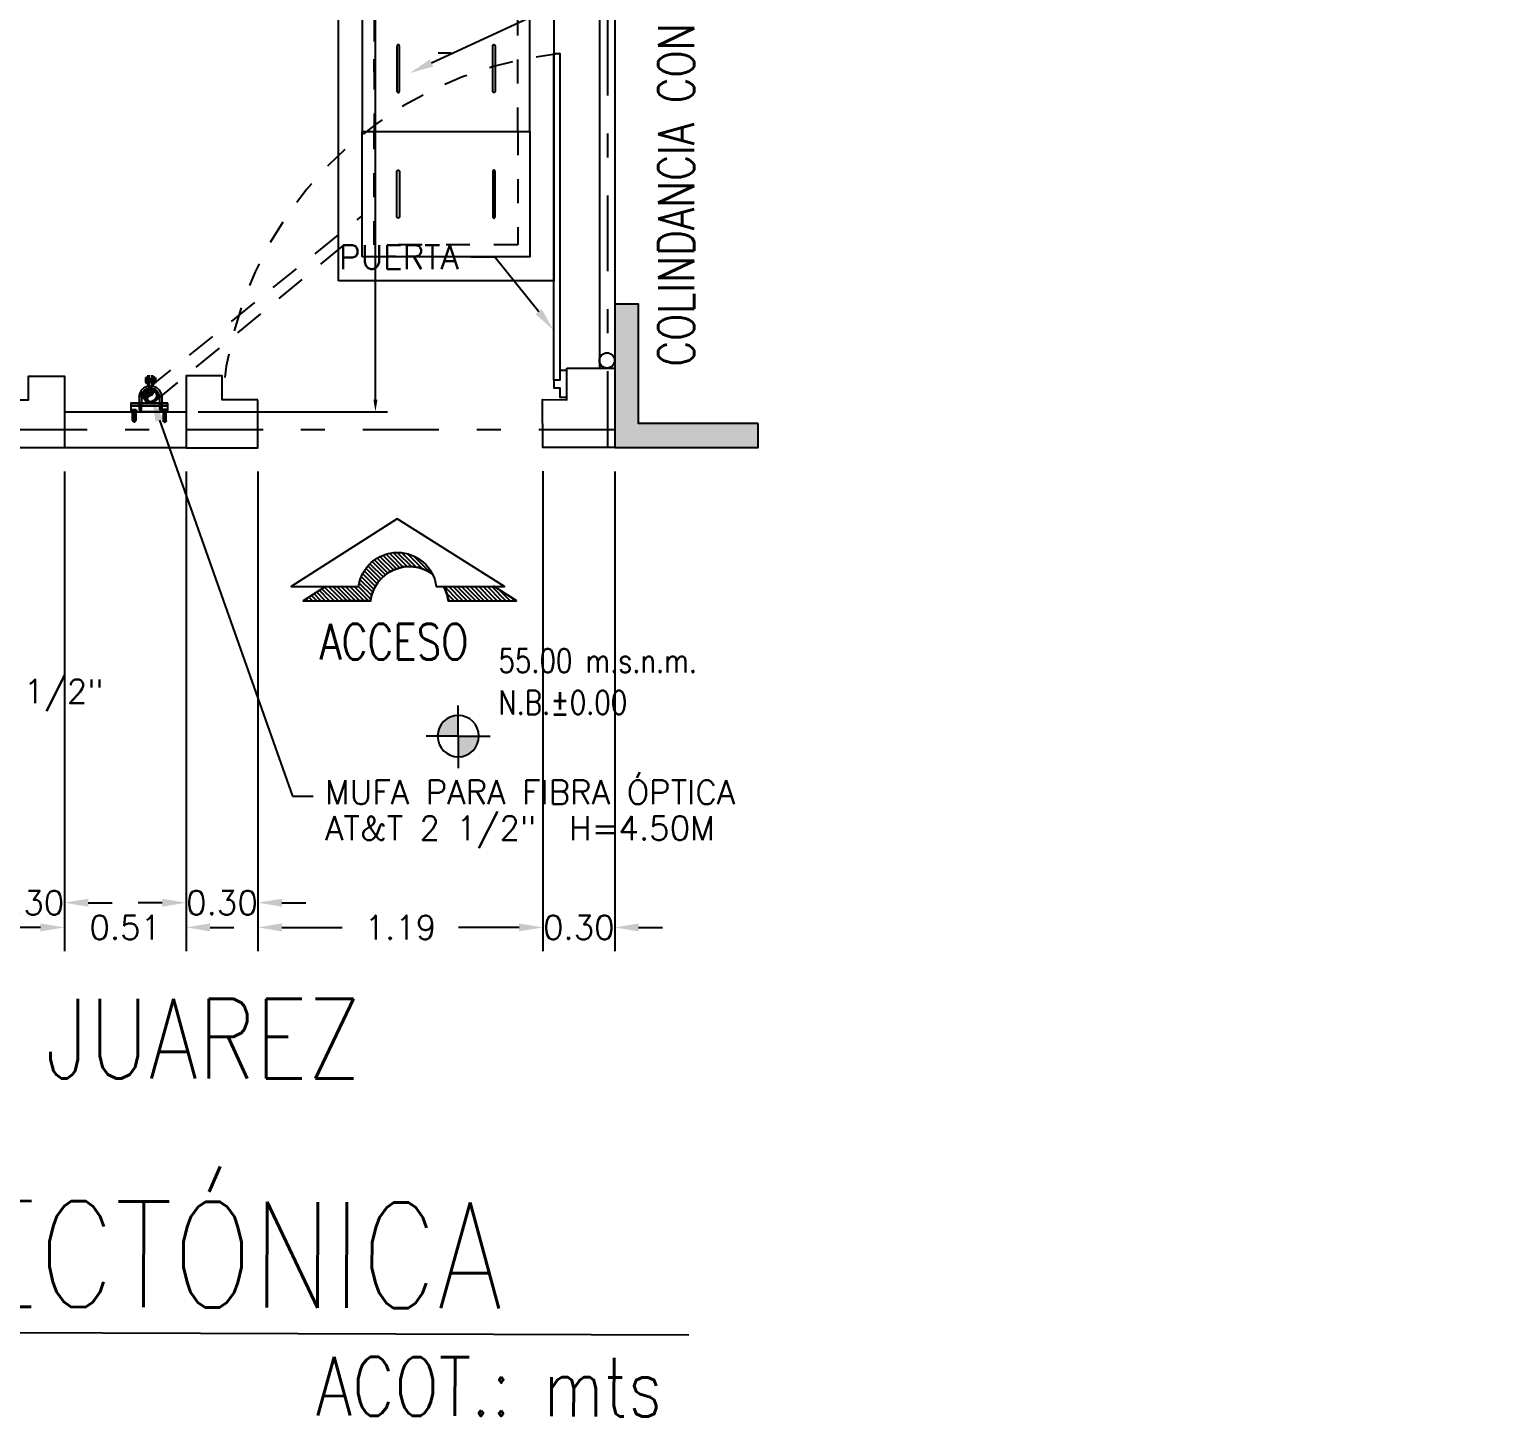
# Model space of a CAD drawing. Header units: millimetres. Extents: x 0 to 177, y -34 to 320.
# Drawn here: x 49.4 to 55.54, y -30.85 to -25.05 of the extents above; entities that cross this region are included whole.
import ezdxf
from ezdxf import colors
from ezdxf.entities.mleader import LeaderData, LeaderLine
from ezdxf.enums import TextEntityAlignment as Align
from ezdxf.math import Vec2, Vec3

# ---------------------------------------------------------------- set-up
doc = ezdxf.new("R2010")
doc.units = ezdxf.units.MM
doc.header["$LTSCALE"] = 0.1
doc.header["$PDMODE"] = 2
for name, pattern in [('DASHDOT', [25.4, 12.7, -6.35, 0, -6.35]), ('DASHED2', [0.375, 0.25, -0.125]), ('HIDDEN2', [4.7625, 3.175, -1.5875]), ('OCULTA1', [0.15, 0.1, -0.05])]:
    doc.linetypes.add(name, pattern=pattern)
doc.layers.get('Defpoints').update_dxf_attribs({"color": 6})
for name, color, linetype in [('5', 5, 'Continuous'), ('8', 8, 'Continuous'), ('9', 96, 'Continuous')]:
    doc.layers.add(name, color=color, linetype=linetype)
doc.styles.add('INGTEXT', font='romans.shx', dxfattribs={"width": 0.75})
doc.styles.add('Romans', font='romans.shx', dxfattribs={"width": 0.8})
doc.styles.add('TEXTOS', font='romans.shx')
doc.dimstyles.new('Cota m', dxfattribs={"dimtxt": 0.2, "dimasz": 0.2, "dimexe": 0.1, "dimexo": 0.1, "dimgap": 0.1, "dimtad": 0, "dimzin": 0, "dimdsep": 46, "dimtxsty": 'TEXTOS', "dimcen": 0.2, "dimclrd": 256, "dimclre": 256, "dimclrt": 256, "dimazin": 0, "dimtfac": 1, "dimtix": 1, "dimtofl": 0, "dimtmove": 0, "dimatfit": 3, "dimfxl": 1, "dimtolj": 1, "dimtzin": 0, "dimlwd": -1, "dimlwe": -1, "dimarcsym": 0})

# ---------------------------------------------------------------- blocks, each defined once
blk = doc.blocks.new('REGISTOS')
for points in [[(-0.625, 0.45), (0.625, 0.45), (0.625, -0.45), (-0.625, -0.45)], [(-0.525, 0.35), (0, 0.35), (0, -0.35), (-0.525, -0.35)], [(0.525, 0.35), (0, 0.35), (0, -0.35), (0.525, -0.35)]]:
    blk.add_lwpolyline(points, close=True)
at = {"linetype": 'OCULTA1', "ltscale": 10}
for points in [[(-0.475, 0.3), (0, 0.3), (0, -0.3), (-0.475, -0.3)], [(0.475, 0.3), (0, 0.3), (0, -0.3), (0.475, -0.3)]]:
    blk.add_lwpolyline(points, close=True, dxfattribs=at)
for points in [[(-0.3575, 0.205), (-0.1675, 0.205, -0.414214), (-0.1625, 0.2), (-0.1625, 0.2, -0.414214), (-0.1675, 0.195), (-0.3575, 0.195, -0.414214), (-0.3625, 0.2), (-0.3625, 0.2, -0.414214)], [(0.3575, 0.205), (0.1675, 0.205, 0.414214), (0.1625, 0.2), (0.1625, 0.2, 0.414214), (0.1675, 0.195), (0.3575, 0.195, 0.414214), (0.3625, 0.2), (0.3625, 0.2, 0.414214)], [(-0.3575, -0.205), (-0.1675, -0.205, 0.414214), (-0.1625, -0.2), (-0.1625, -0.2, 0.414214), (-0.1675, -0.195), (-0.3575, -0.195, 0.414214), (-0.3625, -0.2), (-0.3625, -0.2, 0.414214)], [(0.3575, -0.205), (0.1675, -0.205, -0.414214), (0.1625, -0.2), (0.1625, -0.2, -0.414214), (0.1675, -0.195), (0.3575, -0.195, -0.414214), (0.3625, -0.2), (0.3625, -0.2, -0.414214)]]:
    blk.add_lwpolyline(points, format="xyb", close=True)
blk = doc.blocks.new('acceso')
at = {"linetype": 'ByBlock'}
h = blk.add_hatch(dxfattribs=at)
h.set_pattern_fill('ANSI31', color=256, scale=0.008, angle=90, style=0)
h.set_pattern_definition([(135, (-0.93561, -3.306134), (-0.01796051, -0.01796051), [])])
h.paths.add_polyline_path([(0.293, -0.46, 0.739781), (-0.323, -0.567), (-0.601, -0.567), (-0.786, -0.685), (-0.467, -0.684), (-0.222, -0.684, -0.56735)])
h.paths.add_polyline_path([(0.811, -0.567), (0.388, -0.567, -0.093252), (0.427, -0.681, -0.002594), (0.427, -0.685), (0.998, -0.685)])
for p, q in [((-0.6, -0.566), (-0.786, -0.685)), ((-0.786, -0.685), (-0.467, -0.684)), ((-0.467, -0.684), (-0.222, -0.684))]:
    blk.add_line(p, q)
blk.add_line((0.991, -0.68), (0.804, -0.562), dxfattribs=at)
blk.add_lwpolyline([(0.326, -0.567), (0.897, -0.567), (0, 0), (-0.887, -0.567), (-0.323, -0.567, -0.881624)], format="xyb", close=True)
for points in [[(-0.601, -0.567), (-0.786, -0.685), (-0.222, -0.685, -0.568493), (0.293, -0.46, -0.568493)], [(0.388, -0.567, -0.09587), (0.427, -0.685), (0.998, -0.685), (0.811, -0.567)]]:
    blk.add_lwpolyline(points, format="xyb")
for start, end in [(54.3287, 172.6023), (7.7942, 29.8057)]:
    blk.add_arc((0.102, -0.726), 0.327, start, end)
blk = doc.blocks.new('*D135')
at = {"layer": '8', "ltscale": 0.1, "transparency": 16777216}
for p, q in [((49.25, -26.8977), (49.25, -28.7996)), ((49.55, -26.8964), (49.55, -28.7996)), ((49.15, -28.6996), (49.05, -28.6996)), ((49.65, -28.6996), (49.75, -28.6996))]:
    blk.add_line(p, q, dxfattribs=at)
for points in [[(49.15, -28.6829), (49.15, -28.7163), (49.25, -28.6996)], [(49.65, -28.6829), (49.65, -28.7163), (49.55, -28.6996)]]:
    blk.add_solid(points, dxfattribs=at)
at = {"layer": 'Defpoints', "color": 0, "ltscale": 0.1, "transparency": 16777216}
for p in [(49.25, -26.7977), (49.55, -26.7964), (49.55, -28.6996)]:
    blk.add_point(p, dxfattribs=at)
at = {"layer": '8', "ltscale": 0.1, "transparency": 16777216, "insert": (49.4, -28.6996), "char_height": 0.1, "attachment_point": 5, "style": 'TEXTOS'}
blk.add_mtext('\\A1;0.30', dxfattribs=at)
blk = doc.blocks.new('*D136')
at = {"layer": '8', "ltscale": 0.1, "transparency": 16777216}
for p, q in [((49.55, -26.8977), (49.55, -28.9028)), ((50.0588, -26.8972), (50.0588, -28.9028)), ((49.45, -28.8028), (49.35, -28.8028)), ((50.1588, -28.8028), (50.2588, -28.8028))]:
    blk.add_line(p, q, dxfattribs=at)
for points in [[(49.45, -28.7862), (49.45, -28.8195), (49.55, -28.8028)], [(50.1588, -28.7862), (50.1588, -28.8195), (50.0588, -28.8028)]]:
    blk.add_solid(points, dxfattribs=at)
at = {"layer": 'Defpoints', "color": 0, "ltscale": 0.1, "transparency": 16777216}
for p in [(49.55, -26.7977), (50.0588, -26.7972), (50.0588, -28.8028)]:
    blk.add_point(p, dxfattribs=at)
at = {"layer": '8', "ltscale": 0.1, "transparency": 16777216, "insert": (49.8044, -28.8028), "char_height": 0.1, "attachment_point": 5, "style": 'TEXTOS'}
blk.add_mtext('\\A1;0.51', dxfattribs=at)
blk = doc.blocks.new('*D137')
at = {"layer": '8', "ltscale": 0.1, "transparency": 16777216}
for p, q in [((50.0588, -26.8968), (50.0588, -28.7996)), ((50.3588, -26.8972), (50.3588, -28.7996)), ((49.9588, -28.6996), (49.8588, -28.6996)), ((50.4588, -28.6996), (50.5588, -28.6996))]:
    blk.add_line(p, q, dxfattribs=at)
for points in [[(49.9588, -28.6829), (49.9588, -28.7163), (50.0588, -28.6996)], [(50.4588, -28.6829), (50.4588, -28.7163), (50.3588, -28.6996)]]:
    blk.add_solid(points, dxfattribs=at)
at = {"layer": 'Defpoints', "color": 0, "ltscale": 0.1, "transparency": 16777216}
for p in [(50.0588, -26.7968), (50.3588, -26.7972), (50.3588, -28.6996)]:
    blk.add_point(p, dxfattribs=at)
at = {"layer": '8', "ltscale": 0.1, "transparency": 16777216, "insert": (50.2088, -28.6996), "char_height": 0.1, "attachment_point": 5, "style": 'TEXTOS'}
blk.add_mtext('\\A1;0.30', dxfattribs=at)
blk = doc.blocks.new('*D138')
at = {"layer": '8', "ltscale": 0.1, "transparency": 16777216}
for p, q in [((50.3588, -26.8972), (50.3588, -28.9028)), ((51.5502, -26.8959), (51.5502, -28.9028)), ((50.4588, -28.8028), (50.7116, -28.8028)), ((51.4502, -28.8028), (51.1974, -28.8028))]:
    blk.add_line(p, q, dxfattribs=at)
for points in [[(50.4588, -28.7862), (50.4588, -28.8195), (50.3588, -28.8028)], [(51.4502, -28.7862), (51.4502, -28.8195), (51.5502, -28.8028)]]:
    blk.add_solid(points, dxfattribs=at)
at = {"layer": 'Defpoints', "color": 0, "ltscale": 0.1, "transparency": 16777216}
for p in [(50.3588, -26.7972), (51.5502, -26.7959), (51.5502, -28.8028)]:
    blk.add_point(p, dxfattribs=at)
at = {"layer": '8', "ltscale": 0.1, "transparency": 16777216, "insert": (50.9545, -28.8028), "char_height": 0.1, "attachment_point": 5, "style": 'TEXTOS'}
blk.add_mtext('\\A1;1.19', dxfattribs=at)
blk = doc.blocks.new('*D139')
at = {"layer": '8', "ltscale": 0.1, "transparency": 16777216}
for p, q in [((51.5502, -26.8959), (51.5502, -28.9028)), ((51.8501, -26.8964), (51.8501, -28.9028)), ((51.4502, -28.8028), (51.3502, -28.8028)), ((51.9501, -28.8028), (52.0501, -28.8028))]:
    blk.add_line(p, q, dxfattribs=at)
for points in [[(51.4502, -28.7862), (51.4502, -28.8195), (51.5502, -28.8028)], [(51.9501, -28.7862), (51.9501, -28.8195), (51.8501, -28.8028)]]:
    blk.add_solid(points, dxfattribs=at)
at = {"layer": 'Defpoints', "color": 0, "ltscale": 0.1, "transparency": 16777216}
for p in [(51.5502, -26.7959), (51.8501, -26.7964), (51.8501, -28.8028)]:
    blk.add_point(p, dxfattribs=at)
at = {"layer": '8', "ltscale": 0.1, "transparency": 16777216, "insert": (51.7002, -28.8028), "char_height": 0.1, "attachment_point": 5, "style": 'TEXTOS'}
blk.add_mtext('\\A1;0.30', dxfattribs=at)
blk = doc.blocks.new('NIVEL')
at = {"ltscale": 0.1}
h = blk.add_hatch(color=256, dxfattribs=at)
h.paths.add_polyline_path([(0, 104.8), (0, 0), (104.8, 0, 0.414214)])
h.paths.add_polyline_path([(0, -104.8), (0, 0), (-104.8, 0, 0.414214)])
at = {"linetype": 'Continuous', "ltscale": 0.1}
for q in [(0, 162.2), (-162.2, 0), (0, -154.8), (162.2, 0)]:
    blk.add_line((0, 0), q, dxfattribs=at)
blk.add_circle((0, 0), 104.8, dxfattribs=at)
blk = doc.blocks.new('*U30')
blk.add_lwpolyline([(-3.35, -0.3), (3.35, -0.3)])
at = {"style": 'Romans', "width": 0.8}
for tag, p in [('TITULO-01', (0, 0.6)), ('TITULO-02', (0, 0))]:
    blk.add_attdef(tag, text='', height=0.4, dxfattribs=at).set_placement(p, align=Align.MIDDLE_CENTER)
blk.add_attdef('ESC', text='', height=0.2, dxfattribs=at).set_placement((-1.5, -0.5), align=Align.MIDDLE_LEFT)
blk.add_attdef('ACOT', text='', height=0.2, dxfattribs=at).set_placement((1.5, -0.5), align=Align.MIDDLE_RIGHT)
blk = doc.blocks.new('*D161')
at = {"layer": '8', "ltscale": 0.1, "transparency": 16777216}
for p, q in [((50.8994, -19.2972), (50.9001, -19.2972)), ((50.8501, -19.3472), (50.8501, -22.7315)), ((50.8501, -26.5968), (50.8501, -23.2125)), ((50.1088, -26.6468), (50.9001, -26.6468))]:
    blk.add_line(p, q, dxfattribs=at)
for points in [[(50.8418, -19.3472), (50.8584, -19.3472), (50.8501, -19.2972)], [(50.8418, -26.5968), (50.8584, -26.5968), (50.8501, -26.6468)]]:
    blk.add_solid(points, dxfattribs=at)
at = {"layer": 'Defpoints', "color": 0, "ltscale": 0.1, "transparency": 16777216}
for p in [(50.8494, -19.2972), (50.8501, -19.2972), (50.0588, -26.6468)]:
    blk.add_point(p, dxfattribs=at)
at = {"layer": '8', "ltscale": 0.1, "transparency": 16777216, "insert": (50.8501, -22.972), "char_height": 0.125, "attachment_point": 5, "rotation": 90, "style": 'TEXTOS'}
blk.add_mtext('\\A1;7.35', dxfattribs=at)
blk = doc.blocks.new('A$C340204DE')
at = {"lineweight": -3}
for points in [[(0.0602, 0.1473), (0.0634, 0.1141), (0.0602, 0.1141)], [(0.0602, 0.1473), (0.0634, 0.1473), (0.0634, 0.1141)], [(0.0459, 0.0792), (0.0459, 0.076), (0.0428, 0.076)], [(0.0428, 0.076), (0.0459, 0.0745), (0.0428, 0.0745)], [(0.0428, 0.076), (0.0459, 0.076), (0.0459, 0.0745)], [(0.0428, 0.0745), (0.0459, 0.0697), (0.0428, 0.0697)], [(0.0428, 0.0745), (0.0459, 0.0745), (0.0459, 0.0697)], [(0.0428, 0.0697), (0.0459, 0.065), (0.0428, 0.065)], [(0.0428, 0.0697), (0.0459, 0.0697), (0.0459, 0.065)], [(0.0428, 0.065), (0.0459, 0.0602), (0.0428, 0.0602)], [(0.0428, 0.065), (0.0459, 0.065), (0.0459, 0.0602)], [(0.0475, 0.084), (0.0491, 0.0824), (0.0459, 0.0824)], [(0.0459, 0.0824), (0.0475, 0.0792), (0.0459, 0.0792)], [(0.0459, 0.0824), (0.0491, 0.0824), (0.0475, 0.0792)], [(0.0459, 0.0792), (0.0475, 0.0792), (0.0459, 0.076)], [(0.0491, 0.0855), (0.0507, 0.084), (0.0475, 0.084)], [(0.0475, 0.084), (0.0507, 0.084), (0.0491, 0.0824)], [(0.0507, 0.0871), (0.0523, 0.0855), (0.0491, 0.0855)], [(0.0491, 0.0855), (0.0523, 0.0855), (0.0507, 0.084)], [(0.0523, 0.0903), (0.0539, 0.0871), (0.0507, 0.0871)], [(0.0507, 0.0871), (0.0539, 0.0871), (0.0523, 0.0855)], [(0.0523, 0.0903), (0.0586, 0.0903), (0.0539, 0.0871)], [(0.057, 0.0935), (0.0586, 0.0903), (0.0539, 0.0903)], [(0.0586, 0.095), (0.0665, 0.0935), (0.057, 0.0935)], [(0.057, 0.0935), (0.0634, 0.0935), (0.0586, 0.0903)], [(0.0586, 0.095), (0.0681, 0.095), (0.0665, 0.0935)], [(0.0665, 0.0966), (0.0824, 0.095), (0.0634, 0.095)], [(0.0681, 0.0982), (0.0792, 0.0966), (0.0665, 0.0966)], [(0.0665, 0.0966), (0.0792, 0.0966), (0.0824, 0.095)], [(0.0681, 0.0982), (0.076, 0.0982), (0.0792, 0.0966)], [(0.0792, 0.095), (0.0903, 0.0919), (0.0824, 0.0919)], [(0.0792, 0.095), (0.0871, 0.095), (0.0903, 0.0919)], [(0.084, 0.0919), (0.0919, 0.0903), (0.0871, 0.0903)], [(0.084, 0.0919), (0.0903, 0.0919), (0.0919, 0.0903)], [(0.0871, 0.0903), (0.095, 0.0887), (0.0903, 0.0887)], [(0.0871, 0.0903), (0.0919, 0.0903), (0.095, 0.0887)], [(0.0903, 0.0887), (0.095, 0.0855), (0.0919, 0.0855)], [(0.0903, 0.0887), (0.095, 0.0887), (0.095, 0.0855)], [(0.0919, 0.0855), (0.0982, 0.084), (0.0935, 0.084)], [(0.0919, 0.0855), (0.095, 0.0855), (0.0982, 0.084)], [(0.0935, 0.084), (0.0998, 0.0824), (0.095, 0.0824)], [(0.0935, 0.084), (0.0982, 0.084), (0.0998, 0.0824)], [(0.095, 0.0824), (0.0998, 0.0776), (0.0966, 0.0776)], [(0.095, 0.0824), (0.0998, 0.0824), (0.0998, 0.0776)], [(0.0982, 0.0776), (0.103, 0.0729), (0.0998, 0.0729)], [(0.0982, 0.0776), (0.0998, 0.0776), (0.103, 0.0729)], [(0.0998, 0.0618), (0.0998, 0.057), (0.0982, 0.057)], [(0.0998, 0.0729), (0.103, 0.0665), (0.0998, 0.0665)], [(0.0998, 0.0729), (0.103, 0.0729), (0.103, 0.0665)], [(0.0998, 0.0665), (0.103, 0.0618), (0.0998, 0.0618)], [(0.0998, 0.0665), (0.103, 0.0665), (0.103, 0.0618)], [(0.0998, 0.0618), (0.103, 0.0618), (0.0998, 0.057)], [(0, 0.0016), (0.0253, 0), (0, 0)], [(0, 0.0016), (0.0253, 0.0016), (0.0253, 0)], [(0.0428, 0.0602), (0.0459, 0.0586), (0.0428, 0.0586)], [(0.0428, 0.0602), (0.0459, 0.0602), (0.0459, 0.0586)], [(0.0428, 0.0586), (0.0475, 0.0554), (0.0459, 0.0554)], [(0.0428, 0.0586), (0.0459, 0.0586), (0.0475, 0.0554)], [(0.0459, 0.0554), (0.0491, 0.0539), (0.0459, 0.0539)], [(0.0459, 0.0554), (0.0475, 0.0554), (0.0491, 0.0539)], [(0.0459, 0.0539), (0.0507, 0.0507), (0.0475, 0.0507)], [(0.0459, 0.0539), (0.0491, 0.0539), (0.0507, 0.0507)], [(0.0475, 0.0507), (0.0523, 0.0491), (0.0491, 0.0491)], [(0.0475, 0.0507), (0.0507, 0.0507), (0.0523, 0.0491)], [(0.0491, 0.0491), (0.0539, 0.0459), (0.0507, 0.0459)], [(0.0491, 0.0491), (0.0523, 0.0491), (0.0539, 0.0459)], [(0.0507, 0.0459), (0.0586, 0.0444), (0.0523, 0.0444)], [(0.0507, 0.0459), (0.0539, 0.0459), (0.0586, 0.0444)], [(0.0539, 0.0444), (0.0634, 0.0412), (0.057, 0.0412)], [(0.0539, 0.0444), (0.0586, 0.0444), (0.0634, 0.0412)], [(0.0586, 0.0412), (0.0855, 0.0396), (0.0602, 0.0396)], [(0.0586, 0.0412), (0.0855, 0.0412), (0.0855, 0.0396)], [(0.0602, 0.0396), (0.0824, 0.038), (0.0634, 0.038)], [(0.0602, 0.0396), (0.0855, 0.0396), (0.0824, 0.038)], [(0.0824, 0.0428), (0.0871, 0.0412), (0.0792, 0.0412)], [(0.0824, 0.0428), (0.0903, 0.0428), (0.0871, 0.0412)], [(0.0871, 0.0459), (0.0903, 0.0428), (0.084, 0.0428)], [(0.0871, 0.0459), (0.0919, 0.0459), (0.0903, 0.0428)], [(0.0919, 0.0491), (0.095, 0.0459), (0.0903, 0.0459)], [(0.0935, 0.0507), (0.095, 0.0491), (0.0919, 0.0491)], [(0.0919, 0.0491), (0.095, 0.0491), (0.095, 0.0459)], [(0.095, 0.0539), (0.0982, 0.0507), (0.0935, 0.0507)], [(0.0935, 0.0507), (0.0982, 0.0507), (0.095, 0.0491)], [(0.0966, 0.057), (0.0998, 0.0539), (0.095, 0.0539)], [(0.095, 0.0539), (0.0998, 0.0539), (0.0982, 0.0507)], [(0.0966, 0.057), (0.0998, 0.057), (0.0998, 0.0539)], [(0.1267, 0.0016), (0.1537, 0), (0.1267, 0)], [(0.1267, 0.0016), (0.1537, 0.0016), (0.1537, 0)]]:
    blk.add_hatch(color=256, dxfattribs=at).paths.add_polyline_path(points)
for points in [[(0.0523, 0.1426), (0.0507, 0.1394), (0.0523, 0.1362)], [(0.0507, 0.1394), (0.0507, 0.122)], [(0.0602, 0.1251), (0.0523, 0.1251), (0.0507, 0.122), (0.0523, 0.1188)], [(0.0523, 0.1426), (0.0602, 0.1426)], [(0.0523, 0.1362), (0.0602, 0.1362)], [(0.0523, 0.1362), (0.0523, 0.1251)], [(0.0634, 0.1141), (0.0634, 0.1473), (0.0602, 0.1473), (0.0602, 0.1141), (0.0634, 0.1141)], [(0.0602, 0.1426), (0.0602, 0.1188)], [(0.0634, 0.1077), (0.0634, 0.1521)], [(0.0665, 0.0982), (0.0665, 0.1521)], [(0.0665, 0.1362), (0.0776, 0.1362)], [(0.0665, 0.1315), (0.0713, 0.1362)], [(0.0665, 0.1299), (0.0745, 0.1362)], [(0.0665, 0.1267), (0.0776, 0.1362)], [(0.0665, 0.1236), (0.0776, 0.1347)], [(0.0665, 0.1236), (0.0665, 0.1251)], [(0.0665, 0.1236), (0.0776, 0.1236)], [(0.0713, 0.1331), (0.0713, 0.1347)], [(0.0713, 0.1236), (0.0776, 0.1315)], [(0.0729, 0.1236), (0.0776, 0.1283)], [(0.1093, 0.0618), (0.1077, 0.0729), (0.103, 0.0824), (0.0966, 0.0903), (0.0871, 0.0966), (0.0776, 0.0982), (0.0776, 0.1521)], [(0.0824, 0.1077), (0.0824, 0.1521)], [(0.0824, 0.1141), (0.0824, 0.1473), (0.0824, 0.1473), (0.0824, 0.1141), (0.0824, 0.1141)], [(0.084, 0.1188), (0.084, 0.1426), (0.0919, 0.1426)], [(0.0919, 0.1251), (0.0919, 0.1362), (0.084, 0.1362)], [(0.0919, 0.1251), (0.084, 0.1251)], [(0.0919, 0.1362), (0.0919, 0.1394), (0.0919, 0.1426)], [(0.0919, 0.1394), (0.0919, 0.122), (0.0919, 0.1188)], [(0.0919, 0.122), (0.0919, 0.1251)], [(0.0634, 0.1077), (0.0491, 0.103), (0.0364, 0.0919), (0.0285, 0.0776), (0.0253, 0.0618)], [(0.0253, 0.0618), (0.0253, 0.0364)], [(0.0665, 0.0982), (0.0539, 0.095), (0.0444, 0.0855), (0.038, 0.0745), (0.0349, 0.0618)], [(0.0349, 0.0618), (0.0349, 0.0364)], [(0.103, 0.0665), (0.0998, 0.0792), (0.0935, 0.0887), (0.084, 0.095), (0.0729, 0.0982), (0.0602, 0.095), (0.0507, 0.0887), (0.0444, 0.0792), (0.0428, 0.0665), (0.0444, 0.0554), (0.0507, 0.0459), (0.0602, 0.0396), (0.0729, 0.038), (0.084, 0.0396), (0.0935, 0.0459), (0.0998, 0.0554), (0.103, 0.0665)], [(0.0998, 0.0665), (0.0982, 0.0776), (0.0919, 0.0855), (0.0824, 0.0919), (0.0729, 0.095), (0.0618, 0.0919), (0.0539, 0.0855), (0.0475, 0.0776), (0.0459, 0.0665), (0.0475, 0.057), (0.0539, 0.0491), (0.0618, 0.0412), (0.0729, 0.0412), (0.0824, 0.0412), (0.0919, 0.0491), (0.0982, 0.057), (0.0998, 0.0665)], [(0.0982, 0.0665), (0.095, 0.0776), (0.0903, 0.0855), (0.0824, 0.0903), (0.0729, 0.0935), (0.0634, 0.0903), (0.0539, 0.0855), (0.0491, 0.0776), (0.0459, 0.0665), (0.0491, 0.057), (0.0539, 0.0491), (0.0634, 0.0444), (0.0729, 0.0412), (0.0824, 0.0444), (0.0903, 0.0491), (0.095, 0.057), (0.0982, 0.0665)], [(0.0982, 0.0665), (0.095, 0.0776), (0.0903, 0.0855), (0.0824, 0.0903), (0.0729, 0.0935), (0.0634, 0.0903), (0.0539, 0.0855), (0.0491, 0.0776), (0.0459, 0.0665), (0.0491, 0.057), (0.0539, 0.0491), (0.0634, 0.0444), (0.0729, 0.0412), (0.0824, 0.0444), (0.0903, 0.0491), (0.095, 0.057), (0.0982, 0.0665)], [(0.0507, 0.084), (0.0507, 0.0855)], [(0.0602, 0.1188), (0.0523, 0.1188)], [(0.0729, 0.0935), (0.0665, 0.0903), (0.0618, 0.0855), (0.0586, 0.0808), (0.0618, 0.0745), (0.0665, 0.0697), (0.0729, 0.0665)], [(0.0586, 0.0792), (0.0729, 0.0935)], [(0.0602, 0.0776), (0.0745, 0.0935)], [(0.0602, 0.0824), (0.0713, 0.0935)], [(0.0602, 0.0745), (0.0792, 0.0919)], [(0.0602, 0.076), (0.076, 0.0919)], [(0.0602, 0.084), (0.0681, 0.0919)], [(0.0618, 0.0745), (0.0792, 0.0919)], [(0.0634, 0.0697), (0.084, 0.0903)], [(0.0634, 0.0713), (0.0824, 0.0903)], [(0.0634, 0.0729), (0.0808, 0.0903)], [(0.065, 0.0697), (0.0855, 0.0903)], [(0.0665, 0.0697), (0.0871, 0.0887)], [(0.0681, 0.0681), (0.0871, 0.0871)], [(0.0697, 0.0681), (0.0887, 0.0855)], [(0.0713, 0.0665), (0.0903, 0.0855)], [(0.0729, 0.0665), (0.0919, 0.0855)], [(0.0729, 0.0412), (0.0792, 0.0444), (0.0824, 0.0491), (0.0855, 0.0539), (0.0824, 0.0618), (0.0792, 0.0665), (0.0729, 0.0665)], [(0.0745, 0.1188), (0.0745, 0.1204)], [(0.0745, 0.0665), (0.0919, 0.084)], [(0.076, 0.0665), (0.0919, 0.0824)], [(0.0792, 0.0665), (0.0935, 0.0824)], [(0.0792, 0.0665), (0.095, 0.0808)], [(0.0792, 0.0428), (0.0966, 0.0618)], [(0.0808, 0.065), (0.095, 0.0792)], [(0.1188, 0.0618), (0.1156, 0.0776), (0.1077, 0.0919), (0.0966, 0.103), (0.0824, 0.1077)], [(0.0824, 0.0634), (0.095, 0.0776)], [(0.0824, 0.0618), (0.095, 0.076)], [(0.0824, 0.0618), (0.0966, 0.0745)], [(0.0919, 0.1188), (0.084, 0.1188)], [(0.084, 0.0602), (0.0966, 0.0745)], [(0.084, 0.0586), (0.0982, 0.0713)], [(0.084, 0.0507), (0.0982, 0.0634)], [(0.0855, 0.057), (0.0982, 0.0697)], [(0.0855, 0.0554), (0.0982, 0.0681)], [(0.0855, 0.0539), (0.0982, 0.0665)], [(0.0871, 0.0903), (0.0871, 0.0919)], [(0.095, 0.0871), (0.095, 0.0887)], [(0.095, 0.084), (0.095, 0.0855)], [(0.1093, 0.0618), (0.1093, 0.0364)], [(0.1188, 0.0618), (0.1188, 0.0364)], [(0, 0.0364), (0.1537, 0.0364)], [(0, 0), (0, 0.0364)], [(0.1537, 0.0349), (0, 0.0349)], [(0.1537, 0.0253), (0, 0.0253)], [(0.1537, 0.0238), (0, 0.0238)], [(0.0253, 0), (0.0253, 0.0016), (0, 0.0016), (0, 0), (0.0253, 0)], [(0, 0), (0.1537, 0)], [(0.0063, 0.0095), (0.0032, 0.0095), (0.0032, 0.0032)], [(0.0222, 0.0032), (0.0032, 0.0032)], [(0.019, 0.0095), (0.0063, 0.0095), (0.0079, 0.0095)], [(0.0063, -0.0364), (0.0063, 0), (0.0079, 0)], [(0.0079, 0.0095), (0.0174, 0.0095), (0.0174, 0.0032)], [(0.0079, 0.0095), (0.0079, 0.0032)], [(0.0079, 0), (0.0079, -0.0333), (0.0095, -0.0364), (0.0127, -0.038), (0.0158, -0.0364), (0.0174, -0.0333), (0.0174, 0)], [(0.0079, 0), (0.0174, -0.0095)], [(0.0095, 0), (0.0174, -0.0079)], [(0.0127, 0), (0.0174, -0.0032)], [(0.0143, 0), (0.0174, -0.0016)], [(0.0222, 0.0095), (0.019, 0.0095), (0.0174, 0.0095)], [(0.0174, 0), (0.019, 0), (0.019, -0.0364)], [(0.0222, 0.0032), (0.0222, 0.0095)], [(0.0253, 0.0364), (0.0253, 0.0079), (0.0349, 0.0079)], [(0.0253, 0.0333), (0.0349, 0.0253)], [(0.0349, 0.0333), (0.0253, 0.0333)], [(0.0253, 0.0317), (0.0333, 0.0253)], [(0.0253, 0.0285), (0.0301, 0.0253)], [(0.0253, 0.0269), (0.0285, 0.0253)], [(0.0253, 0.0222), (0.0349, 0.0127)], [(0.0253, 0.0206), (0.0349, 0.0111)], [(0.0253, 0.0174), (0.0349, 0.0095)], [(0.0253, 0.0158), (0.0349, 0.0079)], [(0.0253, 0.0127), (0.0317, 0.0079)], [(0.0253, 0.0127), (0.0301, 0.0079)], [(0.0253, 0.0095), (0.0269, 0.0079)], [(0.0269, 0.0238), (0.0349, 0.0143)], [(0.0285, 0.0333), (0.0349, 0.0253)], [(0.0301, 0.0333), (0.0349, 0.0285)], [(0.0301, 0.0238), (0.0349, 0.019)], [(0.0301, 0.0238), (0.0349, 0.0174)], [(0.0317, 0.0333), (0.0349, 0.0301)], [(0.0333, 0.0238), (0.0349, 0.0206)], [(0.0349, 0.0364), (0.0349, 0.0079)], [(0.0349, 0.0238), (0.0349, 0.0253)], [(0.0745, 0.0412), (0.0745, 0.0428)], [(0.076, 0.0412), (0.076, 0.0428)], [(0.0824, 0.0444), (0.095, 0.057)], [(0.0855, 0.0459), (0.095, 0.0539)], [(0.1188, 0.0079), (0.1093, 0.0079), (0.1093, 0.0364)], [(0.1093, 0.0333), (0.1188, 0.0253)], [(0.1188, 0.0333), (0.1093, 0.0333)], [(0.1093, 0.0317), (0.1156, 0.0253)], [(0.1093, 0.0285), (0.1141, 0.0253)], [(0.1093, 0.0269), (0.1109, 0.0253)], [(0.1093, 0.0238), (0.1188, 0.0127)], [(0.1093, 0.0206), (0.1188, 0.0111)], [(0.1093, 0.019), (0.1188, 0.0095)], [(0.1093, 0.0174), (0.1172, 0.0079)], [(0.1093, 0.0143), (0.1156, 0.0079)], [(0.1093, 0.0127), (0.1141, 0.0079)], [(0.1093, 0.0095), (0.1109, 0.0079)], [(0.1093, 0.0079), (0.1093, 0.0095)], [(0.1109, 0.0333), (0.1188, 0.0253)], [(0.1109, 0.0238), (0.1188, 0.0158)], [(0.1125, 0.0238), (0.1188, 0.0174)], [(0.1141, 0.0333), (0.1188, 0.0285)], [(0.1156, 0.0333), (0.1188, 0.0301)], [(0.1156, 0.0238), (0.1188, 0.0206)], [(0.1172, 0.0238), (0.1188, 0.0222)], [(0.1188, 0.0364), (0.1188, 0.0079)], [(0.1537, 0), (0.1537, 0.0016), (0.1267, 0.0016), (0.1267, 0), (0.1537, 0)], [(0.1442, 0.0095), (0.1362, 0.0095), (0.1331, 0.0095), (0.1315, 0.0095)], [(0.1315, 0.0032), (0.1315, 0.0095)], [(0.1489, 0.0032), (0.1315, 0.0032)], [(0.1473, 0.0095), (0.1331, 0.0095)], [(0.1362, 0), (0.1331, 0), (0.1331, -0.0364), (0.1362, -0.0412), (0.1394, -0.0444), (0.1442, -0.0412), (0.1473, -0.0364), (0.1473, 0), (0.1442, 0)], [(0.1362, 0.0095), (0.1362, 0.0032)], [(0.1362, -0.0333), (0.1362, 0)], [(0.1362, 0), (0.1442, -0.0079)], [(0.1394, 0), (0.1442, -0.0048)], [(0.1426, 0), (0.1442, -0.0016)], [(0.1489, 0.0095), (0.1473, 0.0095), (0.1442, 0.0095)], [(0.1442, 0.0095), (0.1442, 0.0032)], [(0.1442, 0), (0.1442, 0.0016)], [(0.1442, 0), (0.1442, -0.0333)], [(0.1489, 0.0032), (0.1489, 0.0095)], [(0.1537, 0.0364), (0.1537, 0)], [(0.0063, -0.0364), (0.0079, -0.0412), (0.0127, -0.0444)], [(0.0079, -0.0032), (0.0174, -0.0127)], [(0.0079, -0.0063), (0.0174, -0.0158)], [(0.0079, -0.0095), (0.0174, -0.019)], [(0.0079, -0.0111), (0.0174, -0.0206)], [(0.0079, -0.0158), (0.0174, -0.0238)], [(0.0079, -0.0174), (0.0174, -0.0253)], [(0.0079, -0.0206), (0.0174, -0.0301)], [(0.0079, -0.0238), (0.0174, -0.0317)], [(0.0079, -0.0269), (0.0174, -0.0349)], [(0.0079, -0.0285), (0.0158, -0.0364)], [(0.0079, -0.0317), (0.0143, -0.038)], [(0.0079, -0.0349), (0.0127, -0.038)], [(0.0143, -0.0444), (0.0127, -0.0444)], [(0.0143, -0.0444), (0.0174, -0.0412), (0.019, -0.0364)], [(0.1362, -0.0016), (0.1442, -0.0111)], [(0.1362, -0.0032), (0.1442, -0.0127)], [(0.1362, -0.0079), (0.1442, -0.0158)], [(0.1362, -0.0095), (0.1442, -0.019)], [(0.1362, -0.0127), (0.1442, -0.0222)], [(0.1362, -0.0158), (0.1442, -0.0238)], [(0.1362, -0.019), (0.1442, -0.0285)], [(0.1362, -0.0206), (0.1442, -0.0301)], [(0.1362, -0.0238), (0.1442, -0.0333)], [(0.1362, -0.0269), (0.1442, -0.0349)], [(0.1362, -0.0301), (0.1426, -0.0364)], [(0.1362, -0.0317), (0.141, -0.038)], [(0.1362, -0.0333), (0.1362, -0.0364), (0.1394, -0.038)], [(0.1394, -0.038), (0.1442, -0.0364), (0.1442, -0.0333)]]:
    blk.add_lwpolyline(points, dxfattribs=at)

msp = doc.modelspace()

# ---------------------------------------------------------------- hatches: boundary and pattern name
at = {"layer": '8'}
h = msp.add_hatch(color=256, dxfattribs=at)
h.dxf.hatch_style = 1
h.paths.add_polyline_path([(52.4501, -26.6964), (51.9501, -26.6964), (51.9501, -26.1964), (51.8501, -26.1964), (51.8501, -26.7964), (52.4501, -26.7964)])

# ---------------------------------------------------------------- linework, layer by layer
at = {"color": 8, "ltscale": 0.1}
for p, q in [((51.8501, -6.7972), (51.8501, -26.7964)), ((51.7866, -6.8289), (51.7866, -26.464)), ((49.55, -26.6464), (50.0588, -26.6468)), ((49.55, -26.6472), (50.0588, -26.6472)), ((51.8501, -26.7337), (51.8501, -26.7964)), ((49.5, -26.7964), (50.0588, -26.7968))]:
    msp.add_line(p, q, dxfattribs=at)
at = {"ltscale": 0.1}
for p, q in [((51.1126, -25.1467), (51.1672, -25.1467)), ((50.8451, -25.2278), (50.8451, -25.1733))]:
    msp.add_line(p, q, dxfattribs=at)
at = {"color": 8, "ltscale": 0.1}
msp.add_circle((51.8178, -26.4323), 0.0318, dxfattribs=at)
at = {"layer": '5', "linetype": 'DASHED2', "ltscale": 5}
for p, q in [((49.898, -26.5516), (50.7951, -25.8272)), ((49.9281, -26.6039), (50.7951, -25.8858))]:
    msp.add_line(p, q, dxfattribs=at)
at = {"layer": '8', "linetype": 'DASHDOT', "ltscale": 0.25}
for p, q in [((51.8201, -5.8972), (51.8201, -26.7964)), ((51.8501, -26.7222), (45.0001, -26.7222))]:
    msp.add_line(p, q, dxfattribs=at)
at = {"layer": '8', "ltscale": 0.1}
for points in [[(51.6201, -26.5142), (51.5951, -26.5142), (51.5951, -25.1492), (51.6201, -25.1492)], [(49.25, -26.5977), (49.4, -26.5977), (49.4, -26.4977), (49.55, -26.4977), (49.55, -26.7977), (49.25, -26.7977)], [(49.25, -26.5977), (49.4, -26.5977), (49.4, -26.4977), (49.55, -26.4977), (49.55, -26.7977), (49.25, -26.7977)], [(50.3588, -26.5972), (50.2088, -26.5972), (50.2088, -26.4972), (50.0588, -26.4972), (50.0588, -26.7972), (50.3588, -26.7972)]]:
    msp.add_lwpolyline(points, close=True, dxfattribs=at)
at = {"layer": '8'}
msp.add_lwpolyline([(52.4501, -26.6964), (51.9501, -26.6964), (51.9501, -26.1964), (51.8501, -26.1964), (51.8501, -26.7964), (52.4501, -26.7964)], close=True, dxfattribs=at)
at = {"layer": '8', "ltscale": 0.1}
for points in [[(51.6501, -26.464), (51.8501, -26.464), (51.8501, -26.7964), (51.5502, -26.7959), (51.5482, -26.5959), (51.6501, -26.5964), (51.6501, -26.464)], [(51.6501, -26.4742), (51.6201, -26.4742), (51.6201, -26.5142), (51.5951, -26.5142), (51.5951, -26.5462), (51.6201, -26.5462), (51.6201, -26.5862), (51.6501, -26.5862)]]:
    msp.add_lwpolyline(points, dxfattribs=at)
at = {"layer": '8', "linetype": 'HIDDEN2', "ltscale": 0.1}
msp.add_arc((51.7819, -26.719), 1.5778, 95.88336, 175.57107, dxfattribs=at)

# ---------------------------------------------------------------- block references
at = {"layer": '5', "rotation": 90}
msp.add_blockref('REGISTOS', (51.1451, -25.4745), dxfattribs=at)
at = {"layer": '5', "xscale": -1, "rotation": 359.9583094875167}
msp.add_blockref('A$C340204DE', (49.9819, -26.6467), dxfattribs=at)
at = {"layer": '8', "ltscale": 0.1, "xscale": 0.5, "yscale": 0.5, "zscale": 0.5}
msp.add_blockref('acceso', (50.9412, -27.0946), dxfattribs=at)
at = {"layer": '8', "xscale": -0.0008247272718951839, "yscale": 0.0008247272718951839, "zscale": 0.0008247272718951839, "rotation": 180}
msp.add_blockref('NIVEL', (51.1962, -28.0029), dxfattribs=at)
at = {"layer": '8', "linetype": 'Continuous'}
ref = msp.add_blockref('*U30', (48.4872, -30.165), dxfattribs=dict(at, xscale=1.096586521523707, yscale=1.096586521523707, zscale=1.096586521523707, rotation=359.8013736095622))
ref.add_attrib('ACOT', 'ACOT.: mts', dxfattribs={"layer": '0', "height": 0.24552, "rotation": 359.80137, "style": 'INGTEXT', "width": 0.8}).set_placement((52.0492, -30.7257), align=Align.MIDDLE_RIGHT)
ref.add_attrib('TITULO-02', 'PLANTA ARQUITECTÓNICA', dxfattribs={"layer": '0', "height": 0.441938, "rotation": 359.80137, "style": 'INGTEXT', "width": 0.8}).set_placement((48.4872, -30.165), align=Align.MIDDLE_CENTER)

# ---------------------------------------------------------------- texts
at = {"layer": '8', "insert": (52.1821, -25.0076), "char_height": 0.15, "attachment_point": 8, "rotation": 90, "style": 'Romans'}
msp.add_mtext('COLINDANCIA CON CASA HABITACION', dxfattribs=at)
at = {"layer": '8', "style": 'Romans'}
for s, insert, char_height, attachment_point in [('ACCESO', (50.9273, -27.6082), 0.15, 5), ('{\\C1;55.00 m.s.n.m.\\P}N.B.{\\H1.0833x;±}0.00', (51.3645, -27.775), 0.1, 4), ('CALLE TRATADO DE CD. JUAREZ', (45.135, -29.1016), 0.332701, 1)]:
    msp.add_mtext(s, dxfattribs=dict(at, insert=insert, char_height=char_height, attachment_point=attachment_point))

# ---------------------------------------------------------------- dimensions: what is measured, and where the dimension line sits
at = {"layer": '8', "ltscale": 0.1}
dim = msp.add_linear_dim(base=(50.8501, -19.2972), p1=(50.0588, -26.6468), p2=(50.8494, -19.2972), angle=90, dimstyle='Cota m', override={"dimscale": 0.5, "dimtxt": 0.25, "dimasz": 0.1}, dxfattribs=at)
dim.commit()
dim.dimension.update_dxf_attribs({"geometry": '*D161', "text_midpoint": (50.8501, -22.972)})
for base, p1, p2, picture, middle in [((49.55, -28.6996), (49.25, -26.7977), (49.55, -26.7964), '*D135', (49.4, -28.6996)), ((50.3588, -28.6996), (50.0588, -26.7968), (50.3588, -26.7972), '*D137', (50.2088, -28.6996))]:
    dim = msp.add_linear_dim(base=base, p1=p1, p2=p2, dimstyle='Cota m', override={"dimtxt": 0.1, "dimasz": 0.1}, dxfattribs=at)
    dim.commit()
    dim.dimension.update_dxf_attribs({"geometry": picture, "text_midpoint": middle, "dimtype": 160})
for base, p1, p2, picture, middle in [((50.0588, -28.8028), (49.55, -26.7977), (50.0588, -26.7972), '*D136', (49.8044, -28.8028)), ((51.5502, -28.8028), (50.3588, -26.7972), (51.5502, -26.7959), '*D138', (50.9545, -28.8028)), ((51.8501, -28.8028), (51.5502, -26.7959), (51.8501, -26.7964), '*D139', (51.7002, -28.8028))]:
    dim = msp.add_linear_dim(base=base, p1=p1, p2=p2, dimstyle='Cota m', override={"dimtxt": 0.1, "dimasz": 0.1}, dxfattribs=at)
    dim.commit()
    dim.dimension.update_dxf_attribs({"geometry": picture, "text_midpoint": middle})

# ---------------------------------------------------------------- leaders
at = {"layer": '5', "ltscale": 0.1}
ml = msp.add_multileader_mtext('Standard', dxfattribs=at)
ml.set_content('\\A1;REGISTRO PARA FIBRA ÓPTICA AT&T 90X60X90CM (MEDIDA INTERIOR)', color=256, style='TEXTOS')
ml.set_leader_properties()
ml.build(insert=Vec2(0, 0))
ml.multileader.update_dxf_attribs({"dogleg_length": 0.2, "arrow_head_size": 0.1})
ctx = ml.context
ctx.base_point, ctx.char_height, ctx.arrow_head_size, ctx.landing_gap_size, ctx.plane_origin = Vec3(52.4608, -24.6861), 0.1, 0.1, 0.05, Vec3(53.1174, -26.6326)
notes = []
notes.append((ctx, [(0, (1, 1, 0), (52.1667, -24.6861), (1, 0), 0.2942, [(0, [(50.9941, -25.2307)], 0, [])])]))
ctx.mtext.insert, ctx.mtext.width, ctx.mtext.line_spacing_factor, ctx.mtext.flow_direction = Vec3(52.5108, -24.6195), 3.029571, 0.9, 5
ml = msp.add_multileader_mtext('Standard', dxfattribs=at)
ml.set_content('MUFA PARA FIBRA ÓPTICA \\PAT&T 2 1/2"  H=4.50M', color=256, style='TEXTOS')
ml.set_leader_properties()
ml.build(insert=Vec2(0, 0))
ml.multileader.update_dxf_attribs({"dogleg_length": 0.2, "arrow_head_size": 0.1})
ctx = ml.context
ctx.base_point, ctx.char_height, ctx.arrow_head_size, ctx.landing_gap_size, ctx.plane_origin = Vec3(50.5898, -28.2543), 0.1, 0.1, 0.05, Vec3(50.6479, -28.5185)
notes.append((ctx, [(0, (1, 1, 0), (50.5035, -28.2543), (1, 0), 0.0863, [(0, [(49.9137, -26.5884)], 0, [])])]))
ctx.mtext.insert, ctx.mtext.line_spacing_factor, ctx.mtext.flow_direction = Vec3(50.6398, -28.1876), 0.9, 5
at = {"layer": '8'}
ml = msp.add_multileader_mtext('Standard', dxfattribs=at)
ml.set_content('\\A1;PUERTA', color=256, style='TEXTOS')
ml.set_leader_properties()
ml.build(insert=Vec2(0, 0))
ml.multileader.update_dxf_attribs({"dogleg_length": 0.2, "arrow_head_size": 0.1})
ctx = ml.context
ctx.base_point, ctx.char_height, ctx.arrow_head_size, ctx.landing_gap_size, ctx.plane_origin = Vec3(50.616, -26.0002), 0.1, 0.1, 0.05, Vec3(49.7895, -22.2059)
ctx.text_align_type = 2
notes.append((ctx, [(0, (1, 1, 0), (51.3493, -26.0002), (-1, 0), 0.1, [(0, [(51.5951, -26.3069)], 0, [])])]))
ctx.mtext.insert, ctx.mtext.alignment, ctx.mtext.line_spacing_factor, ctx.mtext.flow_direction = Vec3(51.1993, -25.9502), 3, 0.9, 5
at = {"layer": '9'}
ml = msp.add_multileader_mtext('Standard', dxfattribs=at)
ml.set_content('MUFA PARA FIBRA  2 1/2" ÓPTICA ATC H=4.50M', color=256, style='TEXTOS')
ml.set_leader_properties()
ml.build(insert=Vec2(0, 0))
ml.multileader.update_dxf_attribs({"dogleg_length": 0.1, "arrow_head_size": 0.1})
ctx = ml.context
ctx.base_point, ctx.char_height, ctx.arrow_head_size, ctx.landing_gap_size, ctx.plane_origin = Vec3(47.8474, -27.8159), 0.1, 0.1, 0.05, Vec3(44.6103, -25.7105)
notes.append((ctx, [(1, (1, 1, 0), (47.7611, -27.8159), (1, 0), 0.0863, [(0, [(47.1595, -26.4118)], 0, [])])]))
ctx.mtext.insert, ctx.mtext.width, ctx.mtext.defined_height, ctx.mtext.line_spacing_factor, ctx.mtext.flow_direction = Vec3(47.8974, -27.7659), 2.120048, 0.4422, 0.9, 5
for ctx, leaders in notes:
    for number, flags, end, landing, length, lines in leaders:
        leader = LeaderData()
        leader.index, (leader.has_last_leader_line, leader.has_dogleg_vector, leader.attachment_direction) = number, flags
        leader.last_leader_point, leader.dogleg_vector, leader.dogleg_length = Vec3(end), Vec3(landing), length
        for number, points, colour, breaks in lines:
            line = LeaderLine()
            line.index, line.vertices, line.color, line.breaks = number, Vec3.list(points), colors.encode_raw_color(colour), breaks
            leader.lines.append(line)
        ctx.leaders.append(leader)

doc.saveas('drawing.dxf')
